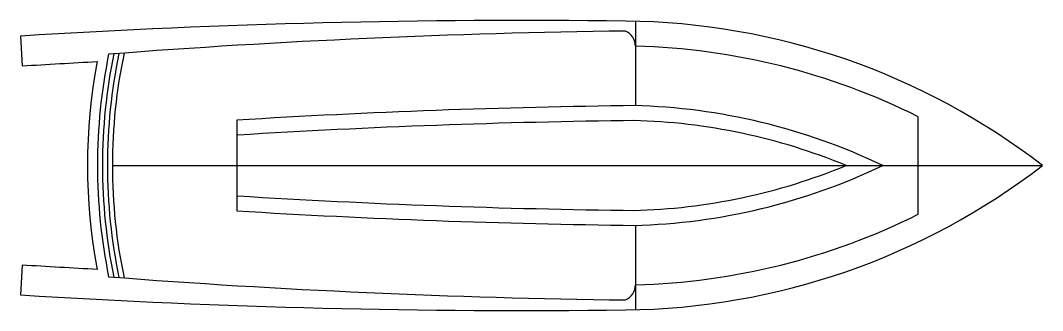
# Model space of a CAD drawing. Extents: x -20.5 to 0, y -2.9 to 2.9.
import ezdxf

# ---------------------------------------------------------------- set-up
doc = ezdxf.new("R2010")
doc.units = 0
doc.header["$MEASUREMENT"] = 0
doc.layers.add('C-BARCO', color=2, linetype='CONTINUOUS')

msp = doc.modelspace()

# ---------------------------------------------------------------- linework, layer by layer
at = {"layer": 'C-BARCO'}
for p, q in [((-8.18, 2.9), (-8.18, 1.202)), ((-18.693, 0), (0, 0)), ((-8.18, -1.202), (-8.18, -2.9))]:
    msp.add_line(p, q, dxfattribs=at)
msp.add_lwpolyline([(-20.54, 2.6), (-20.503, 2.001, -0.002347), (-19, 2.088, 0.092389), (-19, -2.088, -0.002347), (-20.503, -2.001), (-20.54, -2.6, 0.018908), (-8.38, -2.9, 0.163138), (0, 0, 0.163138), (-8.38, 2.9, 0.018908)], format="xyb", close=True, dxfattribs=at)
for points in [[(-18.768, -2.235, 0.016178), (-8.383, -2.7, 0.306731), (-8.18, -2.396, 0.110121), (-2.5, -0.98), (-2.5, 0.98, 0.110121), (-8.18, 2.396, 0.306731), (-8.383, 2.7, 0.016178), (-18.768, 2.235)], [(-8.18, 1.202, 0.012593), (-16.192, 0.91), (-16.192, -0.91, 0.012593), (-8.18, -1.202)], [(-8.21, -1.203, 0.106007), (-3.213, 0, 0.106007), (-8.21, 1.203)], [(-8.217, -0.903, 0.091989), (-3.949, 0, 0.091989), (-8.217, 0.903, 0.091989)]]:
    msp.add_lwpolyline(points, format="xyb", dxfattribs=at)
for centre, radius, start, end in [((-7.796, 0), 11.197, 168.486, 191.514), ((-7.796, 0), 11.097, 168.3388, 191.6612), ((-7.796, 0), 10.997, 168.1891, 191.8109), ((-7.796, 0), 10.897, 168.0369, 191.9631), ((-6.391, -157.972), 158.884, 90.64394, 93.52981), ((-6.391, 157.972), 158.884, 266.47019, 269.35606)]:
    msp.add_arc(centre, radius, start, end, dxfattribs=at)

doc.saveas('drawing.dxf')
